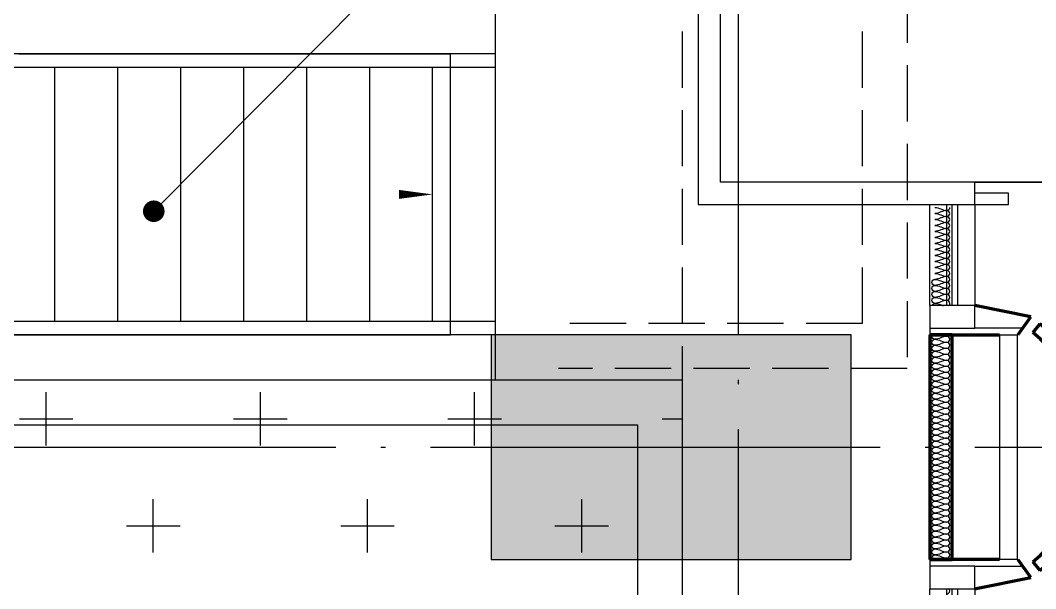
# Model space of a CAD drawing. Header units: millimetres. Extents: x 12325263 to 13848842, y -1463133 to 573208.
# Drawn here: x 12601103 to 12605618, y -605117 to -602587 of the extents above; entities that cross this region are included whole.
import ezdxf

# ---------------------------------------------------------------- set-up
doc = ezdxf.new("R2010")
doc.units = ezdxf.units.MM
doc.header["$LTSCALE"] = 1000
for name, pattern in [('ACAD_ISO02W100', [15, 12, -3]), ('DASH', [0.35, 0.25, -0.1]), ('DASHED2', [0.375, 0.25, -0.125]), ('DOTE', [2.42, 2, -0.2, 0.02, -0.2])]:
    doc.linetypes.add(name, pattern=pattern)
for name, color, linetype in [('20210729mva复核', 1, 'Continuous'), ('A-ANNO-SYMB', 3, 'Continuous'), ('A-AXIS', 16, 'DOTE'), ('A-COLS', 6, 'Continuous'), ('A-DETL-0001', 1, 'Continuous'), ('A-GLAZ', 4, 'Continuous'), ('A-WALL', 5, 'Continuous'), ('A-WALL-PATT', 8, 'Continuous'), ('AXIS', 3, 'Continuous'), ('PUB_HATCH', 8, 'Continuous'), ('STAIR', 2, 'Continuous'), ('夹层', 35, 'Continuous'), ('投影线', 6, 'ACAD_ISO02W100'), ('结构边线', 21, 'DASH')]:
    doc.layers.add(name, color=color, linetype=linetype)
for name, color, linetype, lineweight in [('A-FLOR-PROJ', 2, 'Continuous', 25), ('A-GENM', 2, 'Continuous', 70), ('A-GENM-PROJ', 2, 'Continuous', 25), ('A-GLAZ-PROJ', 2, 'Continuous', 25)]:
    doc.layers.add(name, color=color, linetype=linetype, lineweight=lineweight)

# ---------------------------------------------------------------- blocks, each defined once
blk = doc.blocks.new('A$C53F769B7')
at = {"layer": '20210729mva复核', "color": 8}
blk.add_arc((58579.6, 55638.5), 22000, 0, 42.3351, dxfattribs=at)
blk = doc.blocks.new('FO-Louver Only with lower mullion - 150 Spacing no glass-5103748-810_L1 SE')
at = {"layer": 'A-GENM-PROJ'}
for p, q in [((-224.9, 75), (225, 75)), ((225, 0), (-224.9, 0))]:
    blk.add_line(p, q, dxfattribs=at)
at = {"layer": 'A-GLAZ'}
for p, q in [((225, 200), (225, 0)), ((225.1, 125), (-224.9, 125)), ((-224.9, 100), (225.1, 100)), ((225, 0), (225, -150)), ((275, -150), (275, 0)), ((225, -150), (275, -150))]:
    blk.add_line(p, q, dxfattribs=at)
blk = doc.blocks.new('FO-Louver Only with lower mullion - 150 Spacing no glass-V2-810_L1 SE')
at = {"layer": 'A-GENM-PROJ'}
for p, q in [((-225.1, 0), (224.7, 0)), ((224.7, -75), (-225.1, -75))]:
    blk.add_line(p, q, dxfattribs=at)
at = {"layer": 'A-GLAZ'}
for p, q in [((275, 150), (225, 150)), ((225, 150), (225, 0)), ((275, 0), (275, 150)), ((325, -200), (325, 0)), ((224.7, -100), (-225.1, -100)), ((-225.1, -125), (224.7, -125))]:
    blk.add_line(p, q, dxfattribs=at)
blk = doc.blocks.new('FO-Exterior Column FULL - FO-Exterior Column FULL-V12-810_L1 SE')
at = {"layer": 'A-GENM'}
for p, q in [((500, 200), (-500, 200)), ((-500, 200), (-500, 100.4)), ((-500, -109.7), (-500, 200)), ((500, 100.4), (500, 200)), ((500, 200), (500, -109.7)), ((-500, 100.4), (500, 100.4)), ((-630, 0.4), (-580.2, -249.1)), ((580.2, -249.1), (629.9, 0)), ((-580.2, -249.1), (-502.1, -193.8)), ((502.1, -193.8), (580.2, -249.1)), ((-510.9, -257.6), (-549.6, -289.3)), ((549.6, -289.3), (510.9, -257.6)), ((25, -399.6), (-25, -399.6)), ((-25, -399.6), (-25, -599.6)), ((25, -599.6), (25, -399.6)), ((-348.5, -458), (-324, -414.4)), ((-282.7, -435.7), (-304, -480.9)), ((304, -480.9), (282.7, -435.7)), ((324, -414.4), (348.5, -458)), ((-75, -545.2), (-75, -494.9)), ((75, -494.9), (75, -545.2)), ((-25, -599.6), (25, -599.6))]:
    blk.add_line(p, q, dxfattribs=at)
for centre, radius, start, end in [((-505, -189.7), 5, 343.8962, 0), ((0, 161.9), 661.1, 219.3893, 240.6554), ((0, 161.9), 661.1, 299.3446, 320.6107), ((0, 161.9), 711.1, 219.3894, 240.6554), ((0, 161.9), 711.1, 299.3446, 320.6106), ((0, 161.9), 661.1, 244.6842, 263.483), ((0, 161.9), 661.1, 276.517, 295.3158), ((0, 161.9), 711.1, 244.6842, 263.943), ((0, 161.9), 711.1, 276.057, 295.3158)]:
    blk.add_arc(centre, radius, start, end, dxfattribs=at)
blk = doc.blocks.new('asdfadsgfd')
at = {"layer": 'A-DETL-0001'}
for p, q in [((37997.4, 6625.9), (37997.5, 5595.9)), ((39667.6, 6625.9), (37997.4, 6625.9)), ((38097.5, 4475.9), (38097.5, 6525.9)), ((36387.5, 5595.9), (36287.5, 5595.9)), ((36287.5, 5595.9), (36287.5, 5395.9)), ((36417.2, 5595.9), (36387.5, 5595.9)), ((36387.5, 5395.9), (36387.5, 5595.9)), ((36417.2, 5203.6), (36417.2, 5595.9)), ((37417.6, 5595.9), (37417.6, 5203.6)), ((37447.5, 5595.9), (37417.6, 5595.9)), ((37547.5, 5595.9), (37447.5, 5595.9)), ((37447.5, 5595.9), (37447.5, 5395.9)), ((37547.5, 5395.9), (37547.5, 5595.9)), ((37997.5, 5595.9), (37997.5, 5395.9)), ((38097.5, 5395.9), (38097.5, 5595.9)), ((36287.5, 5395.9), (36387.5, 5395.9)), ((36387.3, 5395.9), (36387.3, 5182.5)), ((37447.5, 5182.5), (37447.5, 5395.9)), ((37447.5, 5395.9), (37547.5, 5395.9)), ((37997.5, 5395.9), (38097.5, 5395.9)), ((38097.5, 5395.9), (38097.5, 4395.9)), ((37417.6, 5286.2), (36417.5, 5286.2)), ((36387.3, 5182.5), (36417.2, 5203.6)), ((36417.5, 5206.2), (37417.6, 5206.2)), ((37417.6, 5203.6), (37447.5, 5182.5))]:
    blk.add_line(p, q, dxfattribs=at)
blk.add_lwpolyline([(38097.5, 6525.9), (39667.6, 6525.9), (39667.5, 6625.9)], dxfattribs=at)
for points, knots in [([(36416.9, 5583.4), (36419.1, 5585.1), (36428.3, 5588.9), (36437.6, 5579.1), (36437.6, 5572.8)], [0.865456, 0.865456, 0.865456, 0.865456, 1.414214, 2.828427, 2.828427, 2.828427, 2.828427]), ([(37397.6, 5572.8), (37397.6, 5579.1), (37406.7, 5588.7), (37415.8, 5585.2), (37417.9, 5583.7)], [0, 0, 0, 0, 1.414214, 1.928473, 1.928473, 1.928473, 1.928473]), ([(36264.3, 5519.5), (36264.3, 5513.2), (36274.8, 5502), (36285.4, 5508.6), (36288, 5511.8)], [0, 0, 0, 0, 1.414214, 2.243768, 2.243768, 2.243768, 2.243768]), ([(37546.9, 5512.3), (37549.4, 5508.8), (37560.2, 5501.8), (37570.9, 5513.2), (37570.9, 5519.5)], [0.546711, 0.546711, 0.546711, 0.546711, 1.414214, 2.828427, 2.828427, 2.828427, 2.828427])]:
    blk.add_open_spline(points, degree=3, knots=knots, dxfattribs=at)
for points in [[(36437.6, 5572.8), (36437.6, 5554.5), (36424.3, 5537.8), (36424.3, 5519.5)], [(36437.6, 5572.8), (36437.6, 5579.1), (36450.9, 5593.2), (36464.3, 5579.1), (36464.3, 5572.8)], [(36450.9, 5519.5), (36450.9, 5537.8), (36437.6, 5554.5), (36437.6, 5572.8)], [(36464.3, 5572.8), (36464.3, 5554.5), (36450.9, 5537.8), (36450.9, 5519.5)], [(36464.3, 5572.8), (36464.3, 5579.1), (36477.6, 5593.2), (36490.9, 5579.1), (36490.9, 5572.8)], [(36477.6, 5519.5), (36477.6, 5537.8), (36464.3, 5554.5), (36464.3, 5572.8)], [(36490.9, 5572.8), (36490.9, 5554.5), (36477.6, 5537.8), (36477.6, 5519.5)], [(36490.9, 5572.8), (36490.9, 5579.1), (36504.3, 5593.2), (36517.6, 5579.1), (36517.6, 5572.8)], [(36504.3, 5519.5), (36504.3, 5537.8), (36490.9, 5554.5), (36490.9, 5572.8)], [(36517.6, 5572.8), (36517.6, 5554.5), (36504.3, 5537.8), (36504.3, 5519.5)], [(36517.6, 5572.8), (36517.6, 5579.1), (36530.9, 5593.2), (36544.3, 5579.1), (36544.3, 5572.8)], [(36530.9, 5519.5), (36530.9, 5537.8), (36517.6, 5554.5), (36517.6, 5572.8)], [(36544.3, 5572.8), (36544.3, 5554.5), (36530.9, 5537.8), (36530.9, 5519.5)], [(36544.3, 5572.8), (36544.3, 5579.1), (36557.6, 5593.2), (36570.9, 5579.1), (36570.9, 5572.8)], [(36557.6, 5519.5), (36557.6, 5537.8), (36544.3, 5554.5), (36544.3, 5572.8)], [(36570.9, 5572.8), (36570.9, 5554.5), (36557.6, 5537.8), (36557.6, 5519.5)], [(36570.9, 5572.8), (36570.9, 5579.1), (36584.3, 5593.2), (36597.6, 5579.1), (36597.6, 5572.8)], [(36584.3, 5519.5), (36584.3, 5537.8), (36570.9, 5554.5), (36570.9, 5572.8)], [(36597.6, 5572.8), (36597.6, 5554.5), (36584.3, 5537.8), (36584.3, 5519.5)], [(36597.6, 5572.8), (36597.6, 5579.1), (36610.9, 5593.2), (36624.3, 5579.1), (36624.3, 5572.8)], [(36610.9, 5519.5), (36610.9, 5537.8), (36597.6, 5554.5), (36597.6, 5572.8)], [(36624.3, 5572.8), (36624.3, 5554.5), (36610.9, 5537.8), (36610.9, 5519.5)], [(36624.3, 5572.8), (36624.3, 5579.1), (36637.6, 5593.2), (36650.9, 5579.1), (36650.9, 5572.8)], [(36637.6, 5519.5), (36637.6, 5537.8), (36624.3, 5554.5), (36624.3, 5572.8)], [(36650.9, 5572.8), (36650.9, 5554.5), (36637.6, 5537.8), (36637.6, 5519.5)], [(36650.9, 5572.8), (36650.9, 5579.1), (36664.3, 5593.2), (36677.6, 5579.1), (36677.6, 5572.8)], [(36664.3, 5519.5), (36664.3, 5537.8), (36650.9, 5554.5), (36650.9, 5572.8)], [(36677.6, 5572.8), (36677.6, 5554.5), (36664.3, 5537.8), (36664.3, 5519.5)], [(36677.6, 5572.8), (36677.6, 5579.1), (36690.9, 5593.2), (36704.3, 5579.1), (36704.3, 5572.8)], [(36690.9, 5519.5), (36690.9, 5537.8), (36677.6, 5554.5), (36677.6, 5572.8)], [(36704.3, 5572.8), (36704.3, 5554.5), (36690.9, 5537.8), (36690.9, 5519.5)], [(36704.3, 5572.8), (36704.3, 5579.1), (36717.6, 5593.2), (36730.9, 5579.1), (36730.9, 5572.8)], [(36717.6, 5519.5), (36717.6, 5537.8), (36704.3, 5554.5), (36704.3, 5572.8)], [(36730.9, 5572.8), (36730.9, 5554.5), (36717.6, 5537.8), (36717.6, 5519.5)], [(36730.9, 5572.8), (36730.9, 5579.1), (36744.3, 5593.2), (36757.6, 5579.1), (36757.6, 5572.8)], [(36744.3, 5519.5), (36744.3, 5537.8), (36730.9, 5554.5), (36730.9, 5572.8)], [(36757.6, 5572.8), (36757.6, 5554.5), (36744.3, 5537.8), (36744.3, 5519.5)], [(36757.6, 5572.8), (36757.6, 5579.1), (36770.9, 5593.2), (36784.3, 5579.1), (36784.3, 5572.8)], [(36770.9, 5519.5), (36770.9, 5537.8), (36757.6, 5554.5), (36757.6, 5572.8)], [(36784.3, 5572.8), (36784.3, 5554.5), (36770.9, 5537.8), (36770.9, 5519.5)], [(36784.3, 5572.8), (36784.3, 5579.1), (36797.6, 5593.2), (36810.9, 5579.1), (36810.9, 5572.8)], [(36797.6, 5519.5), (36797.6, 5537.8), (36784.3, 5554.5), (36784.3, 5572.8)], [(36810.9, 5572.8), (36810.9, 5554.5), (36797.6, 5537.8), (36797.6, 5519.5)], [(36810.9, 5572.8), (36810.9, 5579.1), (36824.3, 5593.2), (36837.6, 5579.1), (36837.6, 5572.8)], [(36824.3, 5519.5), (36824.3, 5537.8), (36810.9, 5554.5), (36810.9, 5572.8)], [(36837.6, 5572.8), (36837.6, 5554.5), (36824.3, 5537.8), (36824.3, 5519.5)], [(36837.6, 5572.8), (36837.6, 5579.1), (36850.9, 5593.2), (36864.3, 5579.1), (36864.3, 5572.8)], [(36850.9, 5519.5), (36850.9, 5537.8), (36837.6, 5554.5), (36837.6, 5572.8)], [(36864.3, 5572.8), (36864.3, 5554.5), (36850.9, 5537.8), (36850.9, 5519.5)], [(36864.3, 5572.8), (36864.3, 5579.1), (36877.6, 5593.2), (36890.9, 5579.1), (36890.9, 5572.8)], [(36877.6, 5519.5), (36877.6, 5537.8), (36864.3, 5554.5), (36864.3, 5572.8)], [(36890.9, 5572.8), (36890.9, 5554.5), (36877.6, 5537.8), (36877.6, 5519.5)], [(36890.9, 5572.8), (36890.9, 5579.1), (36904.3, 5593.2), (36917.6, 5579.1), (36917.6, 5572.8)], [(36904.3, 5519.5), (36904.3, 5537.8), (36890.9, 5554.5), (36890.9, 5572.8)], [(36917.6, 5572.8), (36917.6, 5554.5), (36904.3, 5537.8), (36904.3, 5519.5)], [(36917.6, 5572.8), (36917.6, 5579.1), (36930.9, 5593.2), (36944.3, 5579.1), (36944.3, 5572.8)], [(36930.9, 5519.5), (36930.9, 5537.8), (36917.6, 5554.5), (36917.6, 5572.8)], [(36944.3, 5572.8), (36944.3, 5554.5), (36930.9, 5537.8), (36930.9, 5519.5)], [(36944.3, 5572.8), (36944.3, 5579.1), (36957.6, 5593.2), (36970.9, 5579.1), (36970.9, 5572.8)], [(36957.6, 5519.5), (36957.6, 5537.8), (36944.3, 5554.5), (36944.3, 5572.8)], [(36970.9, 5572.8), (36970.9, 5554.5), (36957.6, 5537.8), (36957.6, 5519.5)], [(36970.9, 5572.8), (36970.9, 5579.1), (36984.3, 5593.2), (36997.6, 5579.1), (36997.6, 5572.8)], [(36984.3, 5519.5), (36984.3, 5537.8), (36970.9, 5554.5), (36970.9, 5572.8)], [(36997.6, 5572.8), (36997.6, 5554.5), (36984.3, 5537.8), (36984.3, 5519.5)], [(36997.6, 5572.8), (36997.6, 5579.1), (37010.9, 5593.2), (37024.3, 5579.1), (37024.3, 5572.8)], [(37010.9, 5519.5), (37010.9, 5537.8), (36997.6, 5554.5), (36997.6, 5572.8)], [(37024.3, 5572.8), (37024.3, 5554.5), (37010.9, 5537.8), (37010.9, 5519.5)], [(37024.3, 5572.8), (37024.3, 5579.1), (37037.6, 5593.2), (37050.9, 5579.1), (37050.9, 5572.8)], [(37037.6, 5519.5), (37037.6, 5537.8), (37024.3, 5554.5), (37024.3, 5572.8)], [(37050.9, 5572.8), (37050.9, 5554.5), (37037.6, 5537.8), (37037.6, 5519.5)], [(37050.9, 5572.8), (37050.9, 5579.1), (37064.3, 5593.2), (37077.6, 5579.1), (37077.6, 5572.8)], [(37064.3, 5519.5), (37064.3, 5537.8), (37050.9, 5554.5), (37050.9, 5572.8)], [(37077.6, 5572.8), (37077.6, 5554.5), (37064.3, 5537.8), (37064.3, 5519.5)], [(37077.6, 5572.8), (37077.6, 5579.1), (37090.9, 5593.2), (37104.3, 5579.1), (37104.3, 5572.8)], [(37090.9, 5519.5), (37090.9, 5537.8), (37077.6, 5554.5), (37077.6, 5572.8)], [(37104.3, 5572.8), (37104.3, 5554.5), (37090.9, 5537.8), (37090.9, 5519.5)], [(37104.3, 5572.8), (37104.3, 5579.1), (37117.6, 5593.2), (37130.9, 5579.1), (37130.9, 5572.8)], [(37117.6, 5519.5), (37117.6, 5537.8), (37104.3, 5554.5), (37104.3, 5572.8)], [(37130.9, 5572.8), (37130.9, 5554.5), (37117.6, 5537.8), (37117.6, 5519.5)], [(37130.9, 5572.8), (37130.9, 5579.1), (37144.3, 5593.2), (37157.6, 5579.1), (37157.6, 5572.8)], [(37144.3, 5519.5), (37144.3, 5537.8), (37130.9, 5554.5), (37130.9, 5572.8)], [(37157.6, 5572.8), (37157.6, 5554.5), (37144.3, 5537.8), (37144.3, 5519.5)], [(37157.6, 5572.8), (37157.6, 5579.1), (37170.9, 5593.2), (37184.3, 5579.1), (37184.3, 5572.8)], [(37170.9, 5519.5), (37170.9, 5537.8), (37157.6, 5554.5), (37157.6, 5572.8)], [(37184.3, 5572.8), (37184.3, 5554.5), (37170.9, 5537.8), (37170.9, 5519.5)], [(37184.3, 5572.8), (37184.3, 5579.1), (37197.6, 5593.2), (37210.9, 5579.1), (37210.9, 5572.8)], [(37197.6, 5519.5), (37197.6, 5537.8), (37184.3, 5554.5), (37184.3, 5572.8)], [(37210.9, 5572.8), (37210.9, 5554.5), (37197.6, 5537.8), (37197.6, 5519.5)], [(37210.9, 5572.8), (37210.9, 5579.1), (37224.3, 5593.2), (37237.6, 5579.1), (37237.6, 5572.8)], [(37224.3, 5519.5), (37224.3, 5537.8), (37210.9, 5554.5), (37210.9, 5572.8)], [(37237.6, 5572.8), (37237.6, 5554.5), (37224.3, 5537.8), (37224.3, 5519.5)], [(37237.6, 5572.8), (37237.6, 5579.1), (37250.9, 5593.2), (37264.3, 5579.1), (37264.3, 5572.8)], [(37250.9, 5519.5), (37250.9, 5537.8), (37237.6, 5554.5), (37237.6, 5572.8)], [(37264.3, 5572.8), (37264.3, 5554.5), (37250.9, 5537.8), (37250.9, 5519.5)], [(37264.3, 5572.8), (37264.3, 5579.1), (37277.6, 5593.2), (37290.9, 5579.1), (37290.9, 5572.8)], [(37277.6, 5519.5), (37277.6, 5537.8), (37264.3, 5554.5), (37264.3, 5572.8)], [(37290.9, 5572.8), (37290.9, 5554.5), (37277.6, 5537.8), (37277.6, 5519.5)], [(37290.9, 5572.8), (37290.9, 5579.1), (37304.3, 5593.2), (37317.6, 5579.1), (37317.6, 5572.8)], [(37304.3, 5519.5), (37304.3, 5537.8), (37290.9, 5554.5), (37290.9, 5572.8)], [(37317.6, 5572.8), (37317.6, 5554.5), (37304.3, 5537.8), (37304.3, 5519.5)], [(37317.6, 5572.8), (37317.6, 5579.1), (37330.9, 5593.2), (37344.3, 5579.1), (37344.3, 5572.8)], [(37330.9, 5519.5), (37330.9, 5537.8), (37317.6, 5554.5), (37317.6, 5572.8)], [(37344.3, 5572.8), (37344.3, 5554.5), (37330.9, 5537.8), (37330.9, 5519.5)], [(37344.3, 5572.8), (37344.3, 5579.1), (37357.6, 5593.2), (37370.9, 5579.1), (37370.9, 5572.8)], [(37357.6, 5519.5), (37357.6, 5537.8), (37344.3, 5554.5), (37344.3, 5572.8)], [(37370.9, 5572.8), (37370.9, 5554.5), (37357.6, 5537.8), (37357.6, 5519.5)], [(37370.9, 5572.8), (37370.9, 5579.1), (37384.3, 5593.2), (37397.6, 5579.1), (37397.6, 5572.8)], [(37384.3, 5519.5), (37384.3, 5537.8), (37370.9, 5554.5), (37370.9, 5572.8)], [(37397.6, 5572.8), (37397.6, 5554.5), (37384.3, 5537.8), (37384.3, 5519.5)], [(37410.9, 5519.5), (37410.9, 5537.8), (37397.6, 5554.5), (37397.6, 5572.8)], [(37557.6, 5572.8), (37557.6, 5560.2), (37551.3, 5548.3), (37547.3, 5536.2)], [(37547.7, 5585.5), (37553.1, 5583.7), (37557.6, 5578), (37557.6, 5572.8)], [(37557.6, 5572.8), (37557.6, 5579.1), (37570.9, 5593.2), (37584.3, 5579.1), (37584.3, 5572.8)], [(37570.9, 5519.5), (37570.9, 5537.8), (37557.6, 5554.5), (37557.6, 5572.8)], [(37584.3, 5572.8), (37584.3, 5554.5), (37570.9, 5537.8), (37570.9, 5519.5)], [(37584.3, 5572.8), (37584.3, 5579.1), (37597.6, 5593.2), (37610.9, 5579.1), (37610.9, 5572.8)], [(37597.6, 5519.5), (37597.6, 5537.8), (37584.3, 5554.5), (37584.3, 5572.8)], [(37610.9, 5572.8), (37610.9, 5554.5), (37597.6, 5537.8), (37597.6, 5519.5)], [(37610.9, 5572.8), (37610.9, 5579.1), (37624.3, 5593.2), (37637.6, 5579.1), (37637.6, 5572.8)], [(37624.3, 5519.5), (37624.3, 5537.8), (37610.9, 5554.5), (37610.9, 5572.8)], [(37637.6, 5572.8), (37637.6, 5554.5), (37624.3, 5537.8), (37624.3, 5519.5)], [(37637.6, 5572.8), (37637.6, 5579.1), (37650.9, 5593.2), (37664.3, 5579.1), (37664.3, 5572.8)], [(37650.9, 5519.5), (37650.9, 5537.8), (37637.6, 5554.5), (37637.6, 5572.8)], [(37664.3, 5572.8), (37664.3, 5554.5), (37650.9, 5537.8), (37650.9, 5519.5)], [(37677.6, 5519.5), (37677.6, 5537.8), (37664.3, 5554.5), (37664.3, 5572.8)], [(37690.9, 5572.8), (37690.9, 5554.5), (37677.6, 5537.8), (37677.6, 5519.5)], [(37704.3, 5519.5), (37704.3, 5537.8), (37690.9, 5554.5), (37690.9, 5572.8)], [(37717.6, 5572.8), (37717.6, 5554.5), (37704.3, 5537.8), (37704.3, 5519.5)], [(37730.9, 5519.5), (37730.9, 5537.8), (37717.6, 5554.5), (37717.6, 5572.8)], [(37744.3, 5572.8), (37744.3, 5554.5), (37730.9, 5537.8), (37730.9, 5519.5)], [(37757.6, 5519.5), (37757.6, 5537.8), (37744.3, 5554.5), (37744.3, 5572.8)], [(37770.9, 5572.8), (37770.9, 5554.5), (37757.6, 5537.8), (37757.6, 5519.5)], [(37784.3, 5519.5), (37784.3, 5537.8), (37770.9, 5554.5), (37770.9, 5572.8)], [(37797.6, 5572.8), (37797.6, 5554.5), (37784.3, 5537.8), (37784.3, 5519.5)], [(37810.9, 5519.5), (37810.9, 5537.8), (37797.6, 5554.5), (37797.6, 5572.8)], [(37824.3, 5572.8), (37824.3, 5554.5), (37810.9, 5537.8), (37810.9, 5519.5)], [(37837.6, 5519.5), (37837.6, 5537.8), (37824.3, 5554.5), (37824.3, 5572.8)], [(37850.9, 5572.8), (37850.9, 5554.5), (37837.6, 5537.8), (37837.6, 5519.5)], [(37864.3, 5519.5), (37864.3, 5537.8), (37850.9, 5554.5), (37850.9, 5572.8)], [(37877.6, 5572.8), (37877.6, 5554.5), (37864.3, 5537.8), (37864.3, 5519.5)], [(37890.9, 5519.5), (37890.9, 5537.8), (37877.6, 5554.5), (37877.6, 5572.8)], [(37904.3, 5572.8), (37904.3, 5554.5), (37890.9, 5537.8), (37890.9, 5519.5)], [(37917.6, 5519.5), (37917.6, 5537.8), (37904.3, 5554.5), (37904.3, 5572.8)], [(37930.9, 5572.8), (37930.9, 5554.5), (37917.6, 5537.8), (37917.6, 5519.5)], [(37944.3, 5519.5), (37944.3, 5537.8), (37930.9, 5554.5), (37930.9, 5572.8)], [(37957.6, 5572.8), (37957.6, 5554.5), (37944.3, 5537.8), (37944.3, 5519.5)], [(37970.9, 5519.5), (37970.9, 5537.8), (37957.6, 5554.5), (37957.6, 5572.8)], [(37984.3, 5572.8), (37984.3, 5554.5), (37970.9, 5537.8), (37970.9, 5519.5)], [(36424.3, 5519.5), (36424.3, 5529.1), (36420.6, 5538.2), (36417.1, 5547.4)], [(36417.5, 5508.3), (36421.4, 5510.8), (36424.3, 5515.3), (36424.3, 5519.5)], [(36424.3, 5519.5), (36424.3, 5513.2), (36437.6, 5499.1), (36450.9, 5513.2), (36450.9, 5519.5)], [(36450.9, 5519.5), (36450.9, 5513.2), (36464.3, 5499.1), (36477.6, 5513.2), (36477.6, 5519.5)], [(36477.6, 5519.5), (36477.6, 5513.2), (36490.9, 5499.1), (36504.3, 5513.2), (36504.3, 5519.5)], [(36504.3, 5519.5), (36504.3, 5513.2), (36517.6, 5499.1), (36530.9, 5513.2), (36530.9, 5519.5)], [(36530.9, 5519.5), (36530.9, 5513.2), (36544.3, 5499.1), (36557.6, 5513.2), (36557.6, 5519.5)], [(36557.6, 5519.5), (36557.6, 5513.2), (36570.9, 5499.1), (36584.3, 5513.2), (36584.3, 5519.5)], [(36584.3, 5519.5), (36584.3, 5513.2), (36597.6, 5499.1), (36610.9, 5513.2), (36610.9, 5519.5)], [(36610.9, 5519.5), (36610.9, 5513.2), (36624.3, 5499.1), (36637.6, 5513.2), (36637.6, 5519.5)], [(36637.6, 5519.5), (36637.6, 5513.2), (36650.9, 5499.1), (36664.3, 5513.2), (36664.3, 5519.5)], [(36664.3, 5519.5), (36664.3, 5513.2), (36677.6, 5499.1), (36690.9, 5513.2), (36690.9, 5519.5)], [(36690.9, 5519.5), (36690.9, 5513.2), (36704.3, 5499.1), (36717.6, 5513.2), (36717.6, 5519.5)], [(36717.6, 5519.5), (36717.6, 5513.2), (36730.9, 5499.1), (36744.3, 5513.2), (36744.3, 5519.5)], [(36744.3, 5519.5), (36744.3, 5513.2), (36757.6, 5499.1), (36770.9, 5513.2), (36770.9, 5519.5)], [(36770.9, 5519.5), (36770.9, 5513.2), (36784.3, 5499.1), (36797.6, 5513.2), (36797.6, 5519.5)], [(36797.6, 5519.5), (36797.6, 5513.2), (36810.9, 5499.1), (36824.3, 5513.2), (36824.3, 5519.5)], [(36824.3, 5519.5), (36824.3, 5513.2), (36837.6, 5499.1), (36850.9, 5513.2), (36850.9, 5519.5)], [(36850.9, 5519.5), (36850.9, 5513.2), (36864.3, 5499.1), (36877.6, 5513.2), (36877.6, 5519.5)], [(36877.6, 5519.5), (36877.6, 5513.2), (36890.9, 5499.1), (36904.3, 5513.2), (36904.3, 5519.5)], [(36904.3, 5519.5), (36904.3, 5513.2), (36917.6, 5499.1), (36930.9, 5513.2), (36930.9, 5519.5)], [(36930.9, 5519.5), (36930.9, 5513.2), (36944.3, 5499.1), (36957.6, 5513.2), (36957.6, 5519.5)], [(36957.6, 5519.5), (36957.6, 5513.2), (36970.9, 5499.1), (36984.3, 5513.2), (36984.3, 5519.5)], [(36984.3, 5519.5), (36984.3, 5513.2), (36997.6, 5499.1), (37010.9, 5513.2), (37010.9, 5519.5)], [(37010.9, 5519.5), (37010.9, 5513.2), (37024.3, 5499.1), (37037.6, 5513.2), (37037.6, 5519.5)], [(37037.6, 5519.5), (37037.6, 5513.2), (37050.9, 5499.1), (37064.3, 5513.2), (37064.3, 5519.5)], [(37064.3, 5519.5), (37064.3, 5513.2), (37077.6, 5499.1), (37090.9, 5513.2), (37090.9, 5519.5)], [(37090.9, 5519.5), (37090.9, 5513.2), (37104.3, 5499.1), (37117.6, 5513.2), (37117.6, 5519.5)], [(37117.6, 5519.5), (37117.6, 5513.2), (37130.9, 5499.1), (37144.3, 5513.2), (37144.3, 5519.5)], [(37144.3, 5519.5), (37144.3, 5513.2), (37157.6, 5499.1), (37170.9, 5513.2), (37170.9, 5519.5)], [(37170.9, 5519.5), (37170.9, 5513.2), (37184.3, 5499.1), (37197.6, 5513.2), (37197.6, 5519.5)], [(37197.6, 5519.5), (37197.6, 5513.2), (37210.9, 5499.1), (37224.3, 5513.2), (37224.3, 5519.5)], [(37224.3, 5519.5), (37224.3, 5513.2), (37237.6, 5499.1), (37250.9, 5513.2), (37250.9, 5519.5)], [(37250.9, 5519.5), (37250.9, 5513.2), (37264.3, 5499.1), (37277.6, 5513.2), (37277.6, 5519.5)], [(37277.6, 5519.5), (37277.6, 5513.2), (37290.9, 5499.1), (37304.3, 5513.2), (37304.3, 5519.5)], [(37304.3, 5519.5), (37304.3, 5513.2), (37317.6, 5499.1), (37330.9, 5513.2), (37330.9, 5519.5)], [(37330.9, 5519.5), (37330.9, 5513.2), (37344.3, 5499.1), (37357.6, 5513.2), (37357.6, 5519.5)], [(37357.6, 5519.5), (37357.6, 5513.2), (37370.9, 5499.1), (37384.3, 5513.2), (37384.3, 5519.5)], [(37384.3, 5519.5), (37384.3, 5513.2), (37397.6, 5499.1), (37410.9, 5513.2), (37410.9, 5519.5)], [(37417.6, 5546.1), (37414.3, 5537.4), (37410.9, 5528.6), (37410.9, 5519.5)], [(37410.9, 5519.5), (37410.9, 5515.5), (37413.6, 5511.2), (37417.3, 5508.6)], [(37570.9, 5519.5), (37570.9, 5513.2), (37584.3, 5499.1), (37597.6, 5513.2), (37597.6, 5519.5)], [(37597.6, 5519.5), (37597.6, 5513.2), (37610.9, 5499.1), (37624.3, 5513.2), (37624.3, 5519.5)], [(37624.3, 5519.5), (37624.3, 5513.2), (37637.6, 5499.1), (37650.9, 5513.2), (37650.9, 5519.5)], [(37650.9, 5519.5), (37650.9, 5513.2), (37664.3, 5499.1), (37677.6, 5513.2), (37677.6, 5519.5)], [(37677.6, 5519.5), (37677.6, 5513.2), (37690.9, 5499.1), (37704.3, 5513.2), (37704.3, 5519.5)], [(37704.3, 5519.5), (37704.3, 5513.2), (37717.6, 5499.1), (37730.9, 5513.2), (37730.9, 5519.5)], [(37730.9, 5519.5), (37730.9, 5513.2), (37744.3, 5499.1), (37757.6, 5513.2), (37757.6, 5519.5)], [(37757.6, 5519.5), (37757.6, 5513.2), (37770.9, 5499.1), (37784.3, 5513.2), (37784.3, 5519.5)], [(37784.3, 5519.5), (37784.3, 5513.2), (37797.6, 5499.1), (37810.9, 5513.2), (37810.9, 5519.5)], [(37810.9, 5519.5), (37810.9, 5513.2), (37824.3, 5499.1), (37837.6, 5513.2), (37837.6, 5519.5)], [(37837.6, 5519.5), (37837.6, 5513.2), (37850.9, 5499.1), (37864.3, 5513.2), (37864.3, 5519.5)], [(37864.3, 5519.5), (37864.3, 5513.2), (37877.6, 5499.1), (37890.9, 5513.2), (37890.9, 5519.5)], [(37890.9, 5519.5), (37890.9, 5513.2), (37904.3, 5499.1), (37917.6, 5513.2), (37917.6, 5519.5)], [(37917.6, 5519.5), (37917.6, 5513.2), (37930.9, 5499.1), (37944.3, 5513.2), (37944.3, 5519.5)], [(37944.3, 5519.5), (37944.3, 5513.2), (37957.6, 5499.1), (37970.9, 5513.2), (37970.9, 5519.5)], [(37970.9, 5519.5), (37970.9, 5513.2), (37978, 5506.1), (37984.3, 5506.1)]]:
    blk.add_open_spline(points, degree=3, dxfattribs=at)
at = {"layer": 'A-FLOR-PROJ'}
for p, q in [((35837.7, 5595.9), (36287.5, 5595.9)), ((37547.5, 5595.9), (37997.4, 5595.9))]:
    blk.add_line(p, q, dxfattribs=at)
at = {"layer": 'A-GENM-PROJ'}
blk.add_blockref('FO-Exterior Column FULL - FO-Exterior Column FULL-V12-810_L1 SE', (36917.5, 5395.9), dxfattribs=at)
at = {"layer": 'A-GLAZ-PROJ', "rotation": 180}
blk.add_blockref('FO-Louver Only with lower mullion - 150 Spacing no glass-V2-810_L1 SE', (36062.4, 5395.9), dxfattribs=at)
at = {"layer": 'A-GLAZ-PROJ'}
blk.add_blockref('FO-Louver Only with lower mullion - 150 Spacing no glass-5103748-810_L1 SE', (37772.4, 5395.9), dxfattribs=at)
blk = doc.blocks.new('_FZH')
blk.add_lwpolyline([(-0.5, -0.5), (0.5, -0.5), (0.5, 0.5), (-0.5, 0.5)], close=True)
at = {"layer": 'PUB_HATCH'}
blk.add_solid([(-0.5, -0.5), (0.5, -0.5), (-0.5, 0.5), (0.5, 0.5)], dxfattribs=at)
blk = doc.blocks.new('asfasfsdgdsfhsghh')
at = {"layer": 'A-COLS', "xscale": 1600, "yscale": 1000, "zscale": 1000}
blk.add_blockref('_FZH', (-300, 31400), dxfattribs=at)
blk = doc.blocks.new('qlzw')
at = {"layer": 'A-AXIS'}
for p, q in [((12470866.8, 979489.8), (12470866.8, 1082089.8)), ((12411416.8, 1027389.8), (12486866.8, 1027389.8))]:
    blk.add_line(p, q, dxfattribs=at)

msp = doc.modelspace()

# ---------------------------------------------------------------- hatches: boundary and pattern name
at = {"layer": 'A-WALL-PATT'}
h = msp.add_hatch(dxfattribs=at)
h.set_pattern_fill('ANSI37', color=252, scale=150)
h.set_pattern_definition([(45, (-400000, 0), (-168.3798023, 168.3798023), []), (135, (-400000, 0), (-168.3798023, -168.3798023), [])])
edge = h.paths.add_edge_path()
edge.add_line((12617170, -539458), (12627664.7, -539458))
edge.add_line((12627664.7, -539458), (12617498.2, -546587.6))
edge.add_line((12617498.2, -546587.6), (12598406.6, -559976.1))
edge.add_line((12598406.6, -559976.1), (12585091.3, -540989.1))
edge.add_line((12585091.3, -540989.1), (12584144.7, -541197.3))
edge.add_line((12584144.7, -541197.3), (12583864.1, -542803.9))
edge.add_arc((12578880.4, -541928.7), 5060, 269.1474, 350.0397, ccw=False)
edge.add_arc((12578698.9, -554127.5), 7140.2, 89.14809, 125.03345)
edge.add_line((12574600, -548281), (12560037.5, -558490.6))
edge.add_line((12560037.5, -558490.6), (12559927.1, -558471.2))
edge.add_line((12559927.1, -558471.2), (12559927.1, -564050))
edge.add_line((12559927.1, -564050), (12558858.8, -564810))
edge.add_line((12558858.8, -564810), (12559927.1, -566333.2))
edge.add_line((12559927.1, -566333.2), (12559927.6, -588159))
edge.add_line((12559927.6, -588159), (12558263.3, -589586.8))
edge.add_line((12558263.3, -589586.8), (12557796.8, -589586.8))
edge.add_line((12557796.8, -589586.8), (12557796.8, -598151.2))
edge.add_line((12557796.8, -598151.2), (12560482.1, -600836.4))
edge.add_arc((12552451.5, -592361.2), 11675.6, 270.02561, 313.45682, ccw=False)
edge.add_line((12552456.7, -604036.8), (12551424.9, -604036.8))
edge.add_arc((12551424.9, -607536.8), 3500, 90, 186.8053)
edge.add_line((12547949.6, -607951.5), (12549871.4, -624055.3))
edge.add_line((12549871.4, -624055.3), (12550966.8, -633201.5))
edge.add_line((12550966.8, -633201.5), (12550966.8, -643886.8))
edge.add_line((12550966.8, -643886.8), (12550966.8, -653386.8))
edge.add_line((12550966.8, -653386.8), (12614072.2, -653386.8))
edge.add_line((12614072.2, -653386.8), (12616970.5, -653386.8))
edge.add_arc((12639113.3, -663769.1), 24455.9, 154.87893, 159.83059)
edge.add_arc((12619069.5, -656056.1), 3000, 166.1263, 249.1464)
edge.add_arc((12632240.8, -621479.9), 40000, 249.14639, 262.18067)
edge.add_line((12626798.8, -661108), (12526241.6, -661108))
edge.add_line((12526241.6, -661108), (12526241.6, -616108))
edge.add_line((12526241.6, -616108), (12504241.6, -616108))
edge.add_line((12504241.6, -616108), (12504241.6, -539458))
edge.add_line((12504241.6, -539458), (12586460, -539458))
edge.add_line((12586460, -539458), (12617170, -539458))
at = {"layer": '夹层'}
h = msp.add_hatch(dxfattribs=at)
h.set_pattern_fill('CROSS', color=256, scale=300)
h.set_pattern_definition([(0, (0, 0), (476.25, 476.25), [238.125, -714.375]), (90, (119.06, -119.06), (-476.25, 476.25), [238.125, -714.375])])
h.paths.add_polyline_path([(12596996.8, -604186.8), (12604046.8, -604186.8), (12604046.8, -611586.8), (12602646.8, -611586.8), (12602646.8, -621986.8), (12596996.8, -621986.8)])

# ---------------------------------------------------------------- linework, layer by layer
at = {"layer": 'A-ANNO-SYMB'}
msp.add_lwpolyline([(12598316.8, -603361.8, 0, 0, 0), (12602936.8, -603361.8, 0, 40, 0), (12602786.8, -603361.8, 0, 0, 0)], format="xyseb", dxfattribs=at)
at = {"layer": 'A-WALL'}
for p, q in [((12603216.8, -602636.8), (12603216.8, -601936.8)), ((12603216.8, -604186.8), (12603216.8, -602636.8)), ((12601096.8, -602736.8), (12603016.8, -602736.8)), ((12603016.8, -603986.8), (12603016.8, -602736.8)), ((12597196.8, -603986.8), (12603016.8, -603986.8)), ((12597196.8, -604186.8), (12603216.8, -604186.8))]:
    msp.add_line(p, q, dxfattribs=at)
at = {"layer": 'AXIS'}
msp.add_line((12601696.8, -603436.8), (12604477.1, -600634.8), dxfattribs=at)
at = {"layer": 'AXIS', "const_width": 48}
msp.add_lwpolyline([(12601679.9, -603453.8, 1), (12601713.7, -603419.7, 1)], format="xyb", close=True, dxfattribs=at)
at = {"layer": 'STAIR'}
for p, q in [((12603216.8, -602736.8), (12598396.8, -602736.8)), ((12603216.8, -602736.8), (12598456.8, -602736.8)), ((12603216.8, -602796.8), (12603216.8, -602736.8)), ((12603216.8, -602796.8), (12603216.8, -602736.8)), ((12603216.8, -602796.8), (12598396.8, -602796.8)), ((12601256.8, -603926.8), (12601256.8, -602796.8)), ((12601536.8, -603926.8), (12601536.8, -602796.8)), ((12601816.8, -603926.8), (12601816.8, -602796.8)), ((12602096.8, -603926.8), (12602096.8, -602796.8)), ((12602376.8, -603926.8), (12602376.8, -602796.8)), ((12602656.8, -603926.8), (12602656.8, -602796.8)), ((12602936.8, -603926.8), (12602936.8, -602796.8)), ((12603216.8, -603926.8), (12603216.8, -602796.8)), ((12603216.8, -603926.8), (12598396.8, -603926.8)), ((12603216.8, -603986.8), (12603216.8, -603926.8)), ((12603216.8, -603986.8), (12603216.8, -603926.8)), ((12603216.8, -603986.8), (12598396.8, -603986.8)), ((12603216.8, -603986.8), (12598456.8, -603986.8))]:
    msp.add_line(p, q, dxfattribs=at)
at = {"layer": 'STAIR', "color": 8, "linetype": 'DASH'}
for points in [[(12603292.5, -598236.8), (12605046.8, -598236.8), (12605046.8, -604136.8), (12603496.8, -604136.8)], [(12603292.5, -598436.8), (12604846.8, -598436.8), (12604846.8, -603936.8), (12603496.8, -603936.8)]]:
    msp.add_lwpolyline(points, dxfattribs=at)
at = {"layer": '夹层'}
for points in [[(12596996.8, -604186.8), (12604046.8, -604186.8), (12604046.8, -611586.8), (12602646.8, -611586.8), (12602646.8, -621986.8), (12596996.8, -621986.8)], [(12597196.8, -604386.8), (12603846.8, -604386.8), (12603846.8, -611386.8), (12602446.8, -611386.8), (12602446.8, -621786.8), (12597196.8, -621786.8)]]:
    msp.add_lwpolyline(points, close=True, dxfattribs=at)
at = {"layer": '结构边线'}
msp.add_lwpolyline([(12604046.8, -596611.3), (12604046.8, -597386.8), (12604046.8, -631386.8), (12604046.8, -632162.3), (12603311.9, -633548.2), (12602165.3, -634658.1), (12600731.8, -635359.3), (12599126.3, -635586.8), (12598296.8, -635586.8), (12598296.8, -636386.8), (12596646.8, -636386.8), (12596646.8, -640586.8), (12557252.5, -640586.8, -0.244508)], format="xyb", dxfattribs=at)

# ---------------------------------------------------------------- block references
for name, p in [('A$C53F769B7', (12529567.2, -663012.2)), ('asfasfsdgdsfhsghh', (12604296.8, -635886.8))]:
    msp.add_blockref(name, p)
at = {"rotation": 90}
msp.add_blockref('asdfadsgfd', (12610742.7, -641404.3), dxfattribs=at)
at = {"layer": '投影线', "linetype": 'DASHED2', "ltscale": 2}
msp.add_blockref('qlzw', (133430, -1631876.5), dxfattribs=at)

doc.saveas('drawing.dxf')
